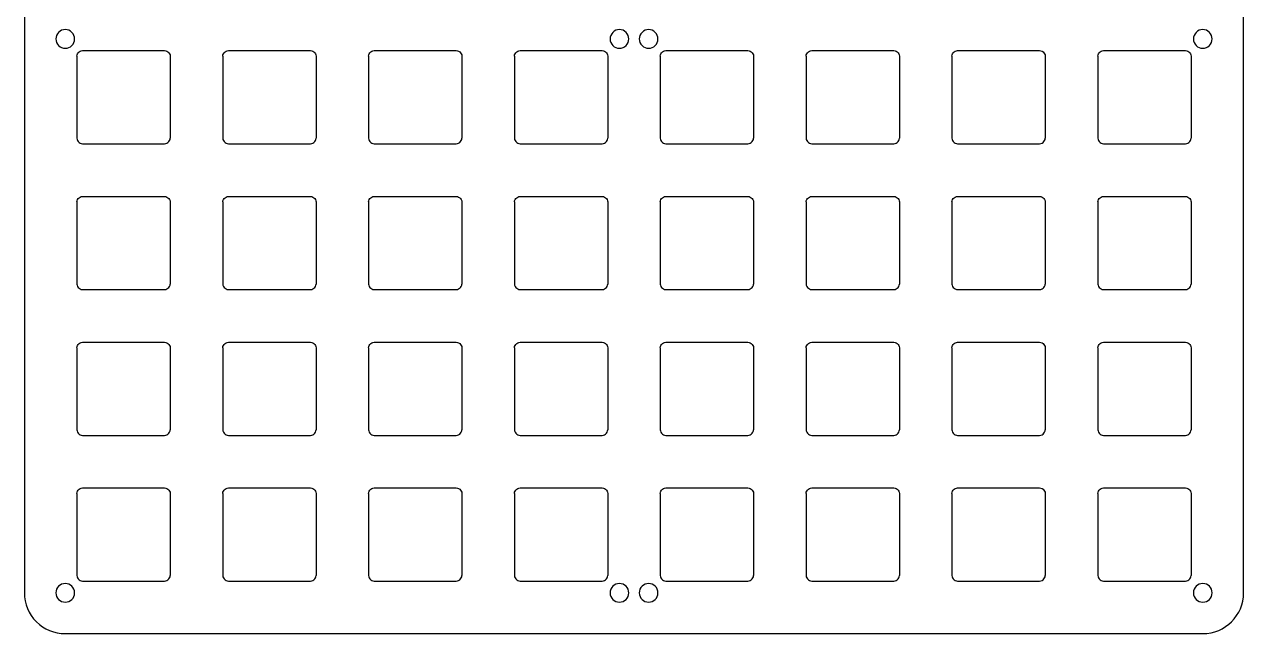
# Model space of a CAD drawing. Header units: millimetres. Extents: x 45 to 255, y 44 to 256.
# Drawn here: x 45.5 to 254.5, y 44 to 148.5 of the extents above; entities that cross this region are included whole.
import ezdxf

# ---------------------------------------------------------------- set-up
doc = ezdxf.new("R2010")
doc.units = ezdxf.units.MM
doc.layers.add('Layer_1', color=7, linetype='CONTINUOUS')

msp = doc.modelspace()

# ---------------------------------------------------------------- linework, layer by layer
at = {"layer": 'Layer_1', "color": 1}
for points in [[(45.499874, 246.000034), (45.499874, 51.00005)], [(254.50004, 51.00005), (254.50004, 246.000034)], [(54.503537, 143.0375), (54.544057, 143.24443)], [(54.503537, 143.0375), (54.503537, 142.93297)], [(54.50354, 142.93297), (54.50354, 129.06627), (54.50354, 128.96174), (54.54406, 128.75481), (54.62512, 128.56068), (54.741395, 128.38679), (54.89071, 128.23748), (55.064597, 128.1212), (55.258728, 128.0401), (55.465654, 127.9996), (55.570187, 127.9996), (69.436882, 127.9996), (69.541415, 127.9996), (69.74834, 128.0401), (69.942472, 128.1212), (70.116359, 128.23748), (70.265674, 128.38679), (70.381949, 128.56068), (70.463009, 128.75481), (70.503529, 128.96174)], [(54.544059, 143.24443), (54.625119, 143.43856)], [(54.625114, 143.43856), (54.741389, 143.61245)], [(54.741389, 143.61245), (54.890704, 143.76176)], [(54.890704, 143.76176), (55.064591, 143.87804)], [(55.064591, 143.87799), (55.258723, 143.95909)], [(55.258723, 143.95908), (55.465648, 143.99958)], [(55.46565, 143.99958), (55.570184, 143.99958)], [(55.570186, 143.99958), (69.43688, 143.99958)], [(69.436882, 143.99958), (69.541416, 143.99958)], [(69.541418, 143.99958), (69.748343, 143.95908)], [(69.748343, 143.95909), (69.942475, 143.87799)], [(69.942475, 143.87804), (70.116362, 143.76176)], [(70.116362, 143.76176), (70.265677, 143.61245)], [(70.265677, 143.61245), (70.381952, 143.43856)], [(70.381947, 143.43856), (70.463007, 143.24443)], [(70.463009, 143.24443), (70.503529, 143.0375)], [(70.503529, 143.0375), (70.503529, 142.93297)], [(70.503529, 142.93297), (70.503529, 129.06627)], [(79.503337, 143.0375), (79.543857, 143.24443)], [(79.503337, 143.0375), (79.503337, 142.93297)], [(79.50334, 142.93297), (79.50334, 129.06627), (79.50334, 128.96174), (79.54386, 128.75481), (79.62492, 128.56068), (79.741195, 128.38679), (79.89051, 128.23748), (80.064397, 128.1212), (80.258528, 128.0401), (80.465454, 127.9996), (80.569987, 127.9996), (94.436682, 127.9996), (94.541215, 127.9996), (94.74814, 128.0401), (94.942272, 128.1212), (95.116159, 128.23748), (95.265474, 128.38679), (95.381749, 128.56068), (95.462809, 128.75481), (95.503329, 128.96174)], [(79.543859, 143.24443), (79.624919, 143.43856)], [(79.624914, 143.43856), (79.741189, 143.61245)], [(79.741189, 143.61245), (79.890504, 143.76176)], [(79.890504, 143.76176), (80.064391, 143.87804)], [(80.064391, 143.87799), (80.258523, 143.95909)], [(80.258523, 143.95908), (80.465448, 143.99958)], [(80.46545, 143.99958), (80.569984, 143.99958)], [(80.569986, 143.99958), (94.43668, 143.99958)], [(94.436682, 143.99958), (94.541216, 143.99958)], [(94.541218, 143.99958), (94.748143, 143.95908)], [(94.748143, 143.95909), (94.942275, 143.87799)], [(94.942275, 143.87804), (95.116162, 143.76176)], [(95.116162, 143.76176), (95.265477, 143.61245)], [(95.265477, 143.61245), (95.381752, 143.43856)], [(95.381747, 143.43856), (95.462807, 143.24443)], [(95.462809, 143.24443), (95.503329, 143.0375)], [(95.503329, 143.0375), (95.503329, 142.93297)], [(95.503329, 142.93297), (95.503329, 129.06627)], [(104.503337, 143.0375), (104.543857, 143.24443)], [(104.503337, 143.0375), (104.503337, 142.93297)], [(104.50334, 142.93297), (104.50334, 129.06627), (104.50334, 128.96174), (104.54386, 128.75481), (104.62492, 128.56068), (104.741195, 128.38679), (104.89051, 128.23748), (105.064397, 128.1212), (105.258528, 128.0401), (105.465454, 127.9996), (105.569987, 127.9996), (119.436682, 127.9996), (119.541215, 127.9996), (119.74814, 128.0401), (119.942272, 128.1212), (120.116159, 128.23748), (120.265474, 128.38679), (120.381749, 128.56068), (120.462809, 128.75481), (120.503329, 128.96174)], [(104.543859, 143.24443), (104.624919, 143.43856)], [(104.624914, 143.43856), (104.741189, 143.61245)], [(104.741189, 143.61245), (104.890504, 143.76176)], [(104.890504, 143.76176), (105.064391, 143.87804)], [(105.064391, 143.87799), (105.258523, 143.95909)], [(105.258523, 143.95908), (105.465448, 143.99958)], [(105.46545, 143.99958), (105.569984, 143.99958)], [(105.569986, 143.99958), (119.43668, 143.99958)], [(119.436682, 143.99958), (119.541216, 143.99958)], [(119.541218, 143.99958), (119.748143, 143.95908)], [(119.748143, 143.95909), (119.942275, 143.87799)], [(119.942275, 143.87804), (120.116162, 143.76176)], [(120.116162, 143.76176), (120.265477, 143.61245)], [(120.265477, 143.61245), (120.381752, 143.43856)], [(120.381747, 143.43856), (120.462807, 143.24443)], [(120.462809, 143.24443), (120.503329, 143.0375)], [(120.503329, 143.0375), (120.503329, 142.93297)], [(120.503329, 142.93297), (120.503329, 129.06627)], [(129.503237, 143.0375), (129.543757, 143.24443)], [(129.503237, 143.0375), (129.503237, 142.93297)], [(129.50324, 142.93297), (129.50324, 129.06627), (129.50324, 128.96174), (129.54376, 128.75481), (129.62482, 128.56068), (129.741095, 128.38679), (129.89041, 128.23748), (130.064297, 128.1212), (130.258428, 128.0401), (130.465354, 127.9996), (130.569887, 127.9996), (144.436582, 127.9996), (144.541115, 127.9996), (144.74804, 128.0401), (144.942172, 128.1212), (145.116059, 128.23748), (145.265374, 128.38679), (145.381649, 128.56068), (145.462709, 128.75481), (145.503229, 128.96174)], [(129.543759, 143.24443), (129.624819, 143.43856)], [(129.624814, 143.43856), (129.741089, 143.61245)], [(129.741089, 143.61245), (129.890404, 143.76176)], [(129.890404, 143.76176), (130.064291, 143.87804)], [(130.064291, 143.87799), (130.258423, 143.95909)], [(130.258423, 143.95908), (130.465348, 143.99958)], [(130.46535, 143.99958), (130.569884, 143.99958)], [(130.569886, 143.99958), (144.43658, 143.99958)], [(144.436582, 143.99958), (144.541116, 143.99958)], [(144.541118, 143.99958), (144.748043, 143.95908)], [(144.748043, 143.95909), (144.942175, 143.87799)], [(144.942175, 143.87804), (145.116062, 143.76176)], [(145.116062, 143.76176), (145.265377, 143.61245)], [(145.265377, 143.61245), (145.381652, 143.43856)], [(145.381647, 143.43856), (145.462707, 143.24443)], [(145.462709, 143.24443), (145.503229, 143.0375)], [(145.503229, 143.0375), (145.503229, 142.93297)], [(145.503229, 142.93297), (145.503229, 129.06627)], [(154.500137, 143.0375), (154.540657, 143.24443)], [(154.500137, 143.0375), (154.500137, 142.93297)], [(154.50014, 142.93297), (154.50014, 129.06627), (154.50014, 128.96174), (154.54066, 128.75481), (154.62172, 128.56068), (154.737995, 128.38679), (154.88731, 128.23748), (155.061197, 128.1212), (155.255328, 128.0401), (155.462254, 127.9996), (155.566787, 127.9996), (169.433482, 127.9996), (169.538015, 127.9996), (169.74494, 128.0401), (169.939072, 128.1212), (170.112959, 128.23748), (170.262274, 128.38679), (170.378549, 128.56068), (170.459609, 128.75481), (170.500129, 128.96174)], [(154.540659, 143.24443), (154.621719, 143.43856)], [(154.621714, 143.43856), (154.737989, 143.61245)], [(154.737989, 143.61245), (154.887304, 143.76176)], [(154.887304, 143.76176), (155.061191, 143.87804)], [(155.061191, 143.87799), (155.255323, 143.95909)], [(155.255323, 143.95908), (155.462248, 143.99958)], [(155.46225, 143.99958), (155.566784, 143.99958)], [(155.566786, 143.99958), (169.43348, 143.99958)], [(169.433482, 143.99958), (169.538016, 143.99958)], [(169.538018, 143.99958), (169.744943, 143.95908)], [(169.744943, 143.95909), (169.939075, 143.87799)], [(169.939075, 143.87804), (170.112962, 143.76176)], [(170.112962, 143.76176), (170.262277, 143.61245)], [(170.262277, 143.61245), (170.378552, 143.43856)], [(170.378547, 143.43856), (170.459607, 143.24443)], [(170.459609, 143.24443), (170.500129, 143.0375)], [(170.500129, 143.0375), (170.500129, 142.93297)], [(170.500129, 142.93297), (170.500129, 129.06627)], [(179.500537, 143.0375), (179.541057, 143.24443)], [(179.500537, 143.0375), (179.500537, 142.93297)], [(179.50054, 142.93297), (179.50054, 129.06627), (179.50054, 128.96174), (179.54106, 128.75481), (179.62212, 128.56068), (179.738395, 128.38679), (179.88771, 128.23748), (180.061597, 128.1212), (180.255728, 128.0401), (180.462654, 127.9996), (180.567187, 127.9996), (194.433882, 127.9996), (194.538415, 127.9996), (194.74534, 128.0401), (194.939472, 128.1212), (195.113359, 128.23748), (195.262674, 128.38679), (195.378949, 128.56068), (195.460009, 128.75481), (195.500529, 128.96174)], [(179.541059, 143.24443), (179.622119, 143.43856)], [(179.622114, 143.43856), (179.738389, 143.61245)], [(179.738389, 143.61245), (179.887704, 143.76176)], [(179.887704, 143.76176), (180.061591, 143.87804)], [(180.061591, 143.87799), (180.255723, 143.95909)], [(180.255723, 143.95908), (180.462648, 143.99958)], [(180.46265, 143.99958), (180.567184, 143.99958)], [(180.567186, 143.99958), (194.43388, 143.99958)], [(194.433882, 143.99958), (194.538416, 143.99958)], [(194.538418, 143.99958), (194.745343, 143.95908)], [(194.745343, 143.95909), (194.939475, 143.87799)], [(194.939475, 143.87804), (195.113362, 143.76176)], [(195.113362, 143.76176), (195.262677, 143.61245)], [(195.262677, 143.61245), (195.378952, 143.43856)], [(195.378947, 143.43856), (195.460007, 143.24443)], [(195.460009, 143.24443), (195.500529, 143.0375)], [(195.500529, 143.0375), (195.500529, 142.93297)], [(195.500529, 142.93297), (195.500529, 129.06627)], [(204.500537, 143.0375), (204.541057, 143.24443)], [(204.500537, 143.0375), (204.500537, 142.93297)], [(204.50054, 142.93297), (204.50054, 129.06627), (204.50054, 128.96174), (204.54106, 128.75481), (204.62212, 128.56068), (204.738395, 128.38679), (204.88771, 128.23748), (205.061597, 128.1212), (205.255728, 128.0401), (205.462654, 127.9996), (205.567187, 127.9996), (219.433882, 127.9996), (219.538415, 127.9996), (219.74534, 128.0401), (219.939472, 128.1212), (220.113359, 128.23748), (220.262674, 128.38679), (220.378949, 128.56068), (220.460009, 128.75481), (220.500529, 128.96174)], [(204.541059, 143.24443), (204.622119, 143.43856)], [(204.622114, 143.43856), (204.738389, 143.61245)], [(204.738389, 143.61245), (204.887704, 143.76176)], [(204.887704, 143.76176), (205.061591, 143.87804)], [(205.061591, 143.87799), (205.255723, 143.95909)], [(205.255723, 143.95908), (205.462648, 143.99958)], [(205.46265, 143.99958), (205.567184, 143.99958)], [(205.567186, 143.99958), (219.43388, 143.99958)], [(219.433882, 143.99958), (219.538416, 143.99958)], [(219.538418, 143.99958), (219.745343, 143.95908)], [(219.745343, 143.95909), (219.939475, 143.87799)], [(219.939475, 143.87804), (220.113362, 143.76176)], [(220.113362, 143.76176), (220.262677, 143.61245)], [(220.262677, 143.61245), (220.378952, 143.43856)], [(220.378947, 143.43856), (220.460007, 143.24443)], [(220.460009, 143.24443), (220.500529, 143.0375)], [(220.500529, 143.0375), (220.500529, 142.93297)], [(220.500529, 142.93297), (220.500529, 129.06627)], [(229.500537, 143.0375), (229.541057, 143.24443)], [(229.500537, 143.0375), (229.500537, 142.93297)], [(229.50054, 142.93297), (229.50054, 129.06627), (229.50054, 128.96174), (229.54106, 128.75481), (229.62212, 128.56068), (229.738395, 128.38679), (229.88771, 128.23748), (230.061597, 128.1212), (230.255728, 128.0401), (230.462654, 127.9996), (230.567187, 127.9996), (244.433882, 127.9996), (244.538415, 127.9996), (244.74534, 128.0401), (244.939472, 128.1212), (245.113359, 128.23748), (245.262674, 128.38679), (245.378949, 128.56068), (245.460009, 128.75481), (245.500529, 128.96174)], [(229.541059, 143.24443), (229.622119, 143.43856)], [(229.622114, 143.43856), (229.738389, 143.61245)], [(229.738389, 143.61245), (229.887704, 143.76176)], [(229.887704, 143.76176), (230.061591, 143.87804)], [(230.061591, 143.87799), (230.255723, 143.95909)], [(230.255723, 143.95908), (230.462648, 143.99958)], [(230.46265, 143.99958), (230.567184, 143.99958)], [(230.567186, 143.99958), (244.43388, 143.99958)], [(244.433882, 143.99958), (244.538416, 143.99958)], [(244.538418, 143.99958), (244.745343, 143.95908)], [(244.745343, 143.95909), (244.939475, 143.87799)], [(244.939475, 143.87804), (245.113362, 143.76176)], [(245.113362, 143.76176), (245.262677, 143.61245)], [(245.262677, 143.61245), (245.378952, 143.43856)], [(245.378947, 143.43856), (245.460007, 143.24443)], [(245.460009, 143.24443), (245.500529, 143.0375)], [(245.500529, 143.0375), (245.500529, 142.93297)], [(245.500529, 142.93297), (245.500529, 129.06627)], [(70.503529, 129.06627), (70.503529, 128.96174)], [(95.503329, 129.06627), (95.503329, 128.96174)], [(120.503329, 129.06627), (120.503329, 128.96174)], [(145.503229, 129.06627), (145.503229, 128.96174)], [(170.500129, 129.06627), (170.500129, 128.96174)], [(195.500529, 129.06627), (195.500529, 128.96174)], [(220.500529, 129.06627), (220.500529, 128.96174)], [(245.500529, 129.06627), (245.500529, 128.96174)], [(54.503537, 118.03754), (54.544057, 118.24447)], [(54.503537, 118.03754), (54.503537, 117.93301)], [(54.50354, 117.93301), (54.50354, 104.06631), (54.50354, 103.96178), (54.54406, 103.75485), (54.62512, 103.56072), (54.741395, 103.38683), (54.89071, 103.23752), (55.064597, 103.12124), (55.258728, 103.04014), (55.465654, 102.99964), (55.570187, 102.99964), (69.436882, 102.99964), (69.541415, 102.99964), (69.74834, 103.04014), (69.942472, 103.12124), (70.116359, 103.23752), (70.265674, 103.38683), (70.381949, 103.56072), (70.463009, 103.75485), (70.503529, 103.96178)], [(54.544059, 118.24447), (54.625119, 118.4386)], [(54.625114, 118.4386), (54.741389, 118.61249)], [(54.741389, 118.61249), (54.890704, 118.7618)], [(54.890704, 118.7618), (55.064591, 118.87808)], [(55.064591, 118.87803), (55.258723, 118.95913)], [(55.258723, 118.95912), (55.465648, 118.99962)], [(55.46565, 118.99962), (55.570184, 118.99962)], [(55.570186, 118.99962), (69.43688, 118.99962)], [(69.436882, 118.99962), (69.541416, 118.99962)], [(69.541418, 118.99962), (69.748343, 118.95912)], [(69.748343, 118.95913), (69.942475, 118.87803)], [(69.942475, 118.87808), (70.116362, 118.7618)], [(70.116362, 118.7618), (70.265677, 118.61249)], [(70.265677, 118.61249), (70.381952, 118.4386)], [(70.381947, 118.4386), (70.463007, 118.24447)], [(70.463009, 118.24447), (70.503529, 118.03754)], [(70.503529, 118.03754), (70.503529, 117.93301)], [(70.503529, 117.93301), (70.503529, 104.06631)], [(79.503337, 118.03754), (79.543857, 118.24447)], [(79.503337, 118.03754), (79.503337, 117.93301)], [(79.50334, 117.93301), (79.50334, 104.06631), (79.50334, 103.96178), (79.54386, 103.75485), (79.62492, 103.56072), (79.741195, 103.38683), (79.89051, 103.23752), (80.064397, 103.12124), (80.258528, 103.04014), (80.465454, 102.99964), (80.569987, 102.99964), (94.436682, 102.99964), (94.541215, 102.99964), (94.74814, 103.04014), (94.942272, 103.12124), (95.116159, 103.23752), (95.265474, 103.38683), (95.381749, 103.56072), (95.462809, 103.75485), (95.503329, 103.96178)], [(79.543859, 118.24447), (79.624919, 118.4386)], [(79.624914, 118.4386), (79.741189, 118.61249)], [(79.741189, 118.61249), (79.890504, 118.7618)], [(79.890504, 118.7618), (80.064391, 118.87808)], [(80.064391, 118.87803), (80.258523, 118.95913)], [(80.258523, 118.95912), (80.465448, 118.99962)], [(80.46545, 118.99962), (80.569984, 118.99962)], [(80.569986, 118.99962), (94.43668, 118.99962)], [(94.436682, 118.99962), (94.541216, 118.99962)], [(94.541218, 118.99962), (94.748143, 118.95912)], [(94.748143, 118.95913), (94.942275, 118.87803)], [(94.942275, 118.87808), (95.116162, 118.7618)], [(95.116162, 118.7618), (95.265477, 118.61249)], [(95.265477, 118.61249), (95.381752, 118.4386)], [(95.381747, 118.4386), (95.462807, 118.24447)], [(95.462809, 118.24447), (95.503329, 118.03754)], [(95.503329, 118.03754), (95.503329, 117.93301)], [(95.503329, 117.93301), (95.503329, 104.06631)], [(104.503337, 118.03754), (104.543857, 118.24447)], [(104.503337, 118.03754), (104.503337, 117.93301)], [(104.50334, 117.93301), (104.50334, 104.06631), (104.50334, 103.96178), (104.54386, 103.75485), (104.62492, 103.56072), (104.741195, 103.38683), (104.89051, 103.23752), (105.064397, 103.12124), (105.258528, 103.04014), (105.465454, 102.99964), (105.569987, 102.99964), (119.436682, 102.99964), (119.541215, 102.99964), (119.74814, 103.04014), (119.942272, 103.12124), (120.116159, 103.23752), (120.265474, 103.38683), (120.381749, 103.56072), (120.462809, 103.75485), (120.503329, 103.96178)], [(104.543859, 118.24447), (104.624919, 118.4386)], [(104.624914, 118.4386), (104.741189, 118.61249)], [(104.741189, 118.61249), (104.890504, 118.7618)], [(104.890504, 118.7618), (105.064391, 118.87808)], [(105.064391, 118.87803), (105.258523, 118.95913)], [(105.258523, 118.95912), (105.465448, 118.99962)], [(105.46545, 118.99962), (105.569984, 118.99962)], [(105.569986, 118.99962), (119.43668, 118.99962)], [(119.436682, 118.99962), (119.541216, 118.99962)], [(119.541218, 118.99962), (119.748143, 118.95912)], [(119.748143, 118.95913), (119.942275, 118.87803)], [(119.942275, 118.87808), (120.116162, 118.7618)], [(120.116162, 118.7618), (120.265477, 118.61249)], [(120.265477, 118.61249), (120.381752, 118.4386)], [(120.381747, 118.4386), (120.462807, 118.24447)], [(120.462809, 118.24447), (120.503329, 118.03754)], [(120.503329, 118.03754), (120.503329, 117.93301)], [(120.503329, 117.93301), (120.503329, 104.06631)], [(129.503237, 118.03754), (129.543757, 118.24447)], [(129.503237, 118.03754), (129.503237, 117.93301)], [(129.50324, 117.93301), (129.50324, 104.06631), (129.50324, 103.96178), (129.54376, 103.75485), (129.62482, 103.56072), (129.741095, 103.38683), (129.89041, 103.23752), (130.064297, 103.12124), (130.258428, 103.04014), (130.465354, 102.99964), (130.569887, 102.99964), (144.436582, 102.99964), (144.541115, 102.99964), (144.74804, 103.04014), (144.942172, 103.12124), (145.116059, 103.23752), (145.265374, 103.38683), (145.381649, 103.56072), (145.462709, 103.75485), (145.503229, 103.96178)], [(129.543759, 118.24447), (129.624819, 118.4386)], [(129.624814, 118.4386), (129.741089, 118.61249)], [(129.741089, 118.61249), (129.890404, 118.7618)], [(129.890404, 118.7618), (130.064291, 118.87808)], [(130.064291, 118.87803), (130.258423, 118.95913)], [(130.258423, 118.95912), (130.465348, 118.99962)], [(130.46535, 118.99962), (130.569884, 118.99962)], [(130.569886, 118.99962), (144.43658, 118.99962)], [(144.436582, 118.99962), (144.541116, 118.99962)], [(144.541118, 118.99962), (144.748043, 118.95912)], [(144.748043, 118.95913), (144.942175, 118.87803)], [(144.942175, 118.87808), (145.116062, 118.7618)], [(145.116062, 118.7618), (145.265377, 118.61249)], [(145.265377, 118.61249), (145.381652, 118.4386)], [(145.381647, 118.4386), (145.462707, 118.24447)], [(145.462709, 118.24447), (145.503229, 118.03754)], [(145.503229, 118.03754), (145.503229, 117.93301)], [(145.503229, 117.93301), (145.503229, 104.06631)], [(154.500137, 118.03754), (154.540657, 118.24447)], [(154.500137, 118.03754), (154.500137, 117.93301)], [(154.50014, 117.93301), (154.50014, 104.06631), (154.50014, 103.96178), (154.54066, 103.75485), (154.62172, 103.56072), (154.737995, 103.38683), (154.88731, 103.23752), (155.061197, 103.12124), (155.255328, 103.04014), (155.462254, 102.99964), (155.566787, 102.99964), (169.433482, 102.99964), (169.538015, 102.99964), (169.74494, 103.04014), (169.939072, 103.12124), (170.112959, 103.23752), (170.262274, 103.38683), (170.378549, 103.56072), (170.459609, 103.75485), (170.500129, 103.96178)], [(154.540659, 118.24447), (154.621719, 118.4386)], [(154.621714, 118.4386), (154.737989, 118.61249)], [(154.737989, 118.61249), (154.887304, 118.7618)], [(154.887304, 118.7618), (155.061191, 118.87808)], [(155.061191, 118.87803), (155.255323, 118.95913)], [(155.255323, 118.95912), (155.462248, 118.99962)], [(155.46225, 118.99962), (155.566784, 118.99962)], [(155.566786, 118.99962), (169.43348, 118.99962)], [(169.433482, 118.99962), (169.538016, 118.99962)], [(169.538018, 118.99962), (169.744943, 118.95912)], [(169.744943, 118.95913), (169.939075, 118.87803)], [(169.939075, 118.87808), (170.112962, 118.7618)], [(170.112962, 118.7618), (170.262277, 118.61249)], [(170.262277, 118.61249), (170.378552, 118.4386)], [(170.378547, 118.4386), (170.459607, 118.24447)], [(170.459609, 118.24447), (170.500129, 118.03754)], [(170.500129, 118.03754), (170.500129, 117.93301)], [(170.500129, 117.93301), (170.500129, 104.06631)], [(179.500537, 118.03754), (179.541057, 118.24447)], [(179.500537, 118.03754), (179.500537, 117.93301)], [(179.50054, 117.93301), (179.50054, 104.06631), (179.50054, 103.96178), (179.54106, 103.75485), (179.62212, 103.56072), (179.738395, 103.38683), (179.88771, 103.23752), (180.061597, 103.12124), (180.255728, 103.04014), (180.462654, 102.99964), (180.567187, 102.99964), (194.433882, 102.99964), (194.538415, 102.99964), (194.74534, 103.04014), (194.939472, 103.12124), (195.113359, 103.23752), (195.262674, 103.38683), (195.378949, 103.56072), (195.460009, 103.75485), (195.500529, 103.96178)], [(179.541059, 118.24447), (179.622119, 118.4386)], [(179.622114, 118.4386), (179.738389, 118.61249)], [(179.738389, 118.61249), (179.887704, 118.7618)], [(179.887704, 118.7618), (180.061591, 118.87808)], [(180.061591, 118.87803), (180.255723, 118.95913)], [(180.255723, 118.95912), (180.462648, 118.99962)], [(180.46265, 118.99962), (180.567184, 118.99962)], [(180.567186, 118.99962), (194.43388, 118.99962)], [(194.433882, 118.99962), (194.538416, 118.99962)], [(194.538418, 118.99962), (194.745343, 118.95912)], [(194.745343, 118.95913), (194.939475, 118.87803)], [(194.939475, 118.87808), (195.113362, 118.7618)], [(195.113362, 118.7618), (195.262677, 118.61249)], [(195.262677, 118.61249), (195.378952, 118.4386)], [(195.378947, 118.4386), (195.460007, 118.24447)], [(195.460009, 118.24447), (195.500529, 118.03754)], [(195.500529, 118.03754), (195.500529, 117.93301)], [(195.500529, 117.93301), (195.500529, 104.06631)], [(204.500537, 118.03754), (204.541057, 118.24447)], [(204.500537, 118.03754), (204.500537, 117.93301)], [(204.50054, 117.93301), (204.50054, 104.06631), (204.50054, 103.96178), (204.54106, 103.75485), (204.62212, 103.56072), (204.738395, 103.38683), (204.88771, 103.23752), (205.061597, 103.12124), (205.255728, 103.04014), (205.462654, 102.99964), (205.567187, 102.99964), (219.433882, 102.99964), (219.538415, 102.99964), (219.74534, 103.04014), (219.939472, 103.12124), (220.113359, 103.23752), (220.262674, 103.38683), (220.378949, 103.56072), (220.460009, 103.75485), (220.500529, 103.96178)], [(204.541059, 118.24447), (204.622119, 118.4386)], [(204.622114, 118.4386), (204.738389, 118.61249)], [(204.738389, 118.61249), (204.887704, 118.7618)], [(204.887704, 118.7618), (205.061591, 118.87808)], [(205.061591, 118.87803), (205.255723, 118.95913)], [(205.255723, 118.95912), (205.462648, 118.99962)], [(205.46265, 118.99962), (205.567184, 118.99962)], [(205.567186, 118.99962), (219.43388, 118.99962)], [(219.433882, 118.99962), (219.538416, 118.99962)], [(219.538418, 118.99962), (219.745343, 118.95912)], [(219.745343, 118.95913), (219.939475, 118.87803)], [(219.939475, 118.87808), (220.113362, 118.7618)], [(220.113362, 118.7618), (220.262677, 118.61249)], [(220.262677, 118.61249), (220.378952, 118.4386)], [(220.378947, 118.4386), (220.460007, 118.24447)], [(220.460009, 118.24447), (220.500529, 118.03754)], [(220.500529, 118.03754), (220.500529, 117.93301)], [(220.500529, 117.93301), (220.500529, 104.06631)], [(229.500537, 118.03754), (229.541057, 118.24447)], [(229.500537, 118.03754), (229.500537, 117.93301)], [(229.50054, 117.93301), (229.50054, 104.06631), (229.50054, 103.96178), (229.54106, 103.75485), (229.62212, 103.56072), (229.738395, 103.38683), (229.88771, 103.23752), (230.061597, 103.12124), (230.255728, 103.04014), (230.462654, 102.99964), (230.567187, 102.99964), (244.433882, 102.99964), (244.538415, 102.99964), (244.74534, 103.04014), (244.939472, 103.12124), (245.113359, 103.23752), (245.262674, 103.38683), (245.378949, 103.56072), (245.460009, 103.75485), (245.500529, 103.96178)], [(229.541059, 118.24447), (229.622119, 118.4386)], [(229.622114, 118.4386), (229.738389, 118.61249)], [(229.738389, 118.61249), (229.887704, 118.7618)], [(229.887704, 118.7618), (230.061591, 118.87808)], [(230.061591, 118.87803), (230.255723, 118.95913)], [(230.255723, 118.95912), (230.462648, 118.99962)], [(230.46265, 118.99962), (230.567184, 118.99962)], [(230.567186, 118.99962), (244.43388, 118.99962)], [(244.433882, 118.99962), (244.538416, 118.99962)], [(244.538418, 118.99962), (244.745343, 118.95912)], [(244.745343, 118.95913), (244.939475, 118.87803)], [(244.939475, 118.87808), (245.113362, 118.7618)], [(245.113362, 118.7618), (245.262677, 118.61249)], [(245.262677, 118.61249), (245.378952, 118.4386)], [(245.378947, 118.4386), (245.460007, 118.24447)], [(245.460009, 118.24447), (245.500529, 118.03754)], [(245.500529, 118.03754), (245.500529, 117.93301)], [(245.500529, 117.93301), (245.500529, 104.06631)], [(70.503529, 104.06631), (70.503529, 103.96178)], [(95.503329, 104.06631), (95.503329, 103.96178)], [(120.503329, 104.06631), (120.503329, 103.96178)], [(145.503229, 104.06631), (145.503229, 103.96178)], [(170.500129, 104.06631), (170.500129, 103.96178)], [(195.500529, 104.06631), (195.500529, 103.96178)], [(220.500529, 104.06631), (220.500529, 103.96178)], [(245.500529, 104.06631), (245.500529, 103.96178)], [(54.503537, 93.03754), (54.544057, 93.24447)], [(54.503537, 93.03754), (54.503537, 92.93301)], [(54.50354, 92.93301), (54.50354, 79.06631), (54.50354, 78.96178), (54.54406, 78.75485), (54.62512, 78.56072), (54.741395, 78.38683), (54.89071, 78.23752), (55.064597, 78.12124), (55.258728, 78.04014), (55.465654, 77.99964), (55.570187, 77.99964), (69.436882, 77.99964), (69.541415, 77.99964), (69.74834, 78.04014), (69.942472, 78.12124), (70.116359, 78.23752), (70.265674, 78.38683), (70.381949, 78.56072), (70.463009, 78.75485), (70.503529, 78.96178)], [(54.544059, 93.24447), (54.625119, 93.4386)], [(54.625114, 93.4386), (54.741389, 93.61249)], [(54.741389, 93.61249), (54.890704, 93.7618)], [(54.890704, 93.7618), (55.064591, 93.87808)], [(55.064591, 93.87803), (55.258723, 93.95913)], [(55.258723, 93.95912), (55.465648, 93.99962)], [(55.46565, 93.99962), (55.570184, 93.99962)], [(55.570186, 93.99962), (69.43688, 93.99962)], [(69.436882, 93.99962), (69.541416, 93.99962)], [(69.541418, 93.99962), (69.748343, 93.95912)], [(69.748343, 93.95913), (69.942475, 93.87803)], [(69.942475, 93.87808), (70.116362, 93.7618)], [(70.116362, 93.7618), (70.265677, 93.61249)], [(70.265677, 93.61249), (70.381952, 93.4386)], [(70.381947, 93.4386), (70.463007, 93.24447)], [(70.463009, 93.24447), (70.503529, 93.03754)], [(70.503529, 93.03754), (70.503529, 92.93301)], [(70.503529, 92.93301), (70.503529, 79.06631)], [(79.503337, 93.03754), (79.543857, 93.24447)], [(79.503337, 93.03754), (79.503337, 92.93301)], [(79.50334, 92.93301), (79.50334, 79.06631), (79.50334, 78.96178), (79.54386, 78.75485), (79.62492, 78.56072), (79.741195, 78.38683), (79.89051, 78.23752), (80.064397, 78.12124), (80.258528, 78.04014), (80.465454, 77.99964), (80.569987, 77.99964), (94.436682, 77.99964), (94.541215, 77.99964), (94.74814, 78.04014), (94.942272, 78.12124), (95.116159, 78.23752), (95.265474, 78.38683), (95.381749, 78.56072), (95.462809, 78.75485), (95.503329, 78.96178)], [(79.543859, 93.24447), (79.624919, 93.4386)], [(79.624914, 93.4386), (79.741189, 93.61249)], [(79.741189, 93.61249), (79.890504, 93.7618)], [(79.890504, 93.7618), (80.064391, 93.87808)], [(80.064391, 93.87803), (80.258523, 93.95913)], [(80.258523, 93.95912), (80.465448, 93.99962)], [(80.46545, 93.99962), (80.569984, 93.99962)], [(80.569986, 93.99962), (94.43668, 93.99962)], [(94.436682, 93.99962), (94.541216, 93.99962)], [(94.541218, 93.99962), (94.748143, 93.95912)], [(94.748143, 93.95913), (94.942275, 93.87803)], [(94.942275, 93.87808), (95.116162, 93.7618)], [(95.116162, 93.7618), (95.265477, 93.61249)], [(95.265477, 93.61249), (95.381752, 93.4386)], [(95.381747, 93.4386), (95.462807, 93.24447)], [(95.462809, 93.24447), (95.503329, 93.03754)], [(95.503329, 93.03754), (95.503329, 92.93301)], [(95.503329, 92.93301), (95.503329, 79.06631)], [(104.503337, 93.03754), (104.543857, 93.24447)], [(104.503337, 93.03754), (104.503337, 92.93301)], [(104.50334, 92.93301), (104.50334, 79.06631), (104.50334, 78.96178), (104.54386, 78.75485), (104.62492, 78.56072), (104.741195, 78.38683), (104.89051, 78.23752), (105.064397, 78.12124), (105.258528, 78.04014), (105.465454, 77.99964), (105.569987, 77.99964), (119.436682, 77.99964), (119.541215, 77.99964), (119.74814, 78.04014), (119.942272, 78.12124), (120.116159, 78.23752), (120.265474, 78.38683), (120.381749, 78.56072), (120.462809, 78.75485), (120.503329, 78.96178)], [(104.543859, 93.24447), (104.624919, 93.4386)], [(104.624914, 93.4386), (104.741189, 93.61249)], [(104.741189, 93.61249), (104.890504, 93.7618)], [(104.890504, 93.7618), (105.064391, 93.87808)], [(105.064391, 93.87803), (105.258523, 93.95913)], [(105.258523, 93.95912), (105.465448, 93.99962)], [(105.46545, 93.99962), (105.569984, 93.99962)], [(105.569986, 93.99962), (119.43668, 93.99962)], [(119.436682, 93.99962), (119.541216, 93.99962)], [(119.541218, 93.99962), (119.748143, 93.95912)], [(119.748143, 93.95913), (119.942275, 93.87803)], [(119.942275, 93.87808), (120.116162, 93.7618)], [(120.116162, 93.7618), (120.265477, 93.61249)], [(120.265477, 93.61249), (120.381752, 93.4386)], [(120.381747, 93.4386), (120.462807, 93.24447)], [(120.462809, 93.24447), (120.503329, 93.03754)], [(120.503329, 93.03754), (120.503329, 92.93301)], [(120.503329, 92.93301), (120.503329, 79.06631)], [(129.503237, 93.03754), (129.543757, 93.24447)], [(129.503237, 93.03754), (129.503237, 92.93301)], [(129.50324, 92.93301), (129.50324, 79.06631), (129.50324, 78.96178), (129.54376, 78.75485), (129.62482, 78.56072), (129.741095, 78.38683), (129.89041, 78.23752), (130.064297, 78.12124), (130.258428, 78.04014), (130.465354, 77.99964), (130.569887, 77.99964), (144.436582, 77.99964), (144.541115, 77.99964), (144.74804, 78.04014), (144.942172, 78.12124), (145.116059, 78.23752), (145.265374, 78.38683), (145.381649, 78.56072), (145.462709, 78.75485), (145.503229, 78.96178)], [(129.543759, 93.24447), (129.624819, 93.4386)], [(129.624814, 93.4386), (129.741089, 93.61249)], [(129.741089, 93.61249), (129.890404, 93.7618)], [(129.890404, 93.7618), (130.064291, 93.87808)], [(130.064291, 93.87803), (130.258423, 93.95913)], [(130.258423, 93.95912), (130.465348, 93.99962)], [(130.46535, 93.99962), (130.569884, 93.99962)], [(130.569886, 93.99962), (144.43658, 93.99962)], [(144.436582, 93.99962), (144.541116, 93.99962)], [(144.541118, 93.99962), (144.748043, 93.95912)], [(144.748043, 93.95913), (144.942175, 93.87803)], [(144.942175, 93.87808), (145.116062, 93.7618)], [(145.116062, 93.7618), (145.265377, 93.61249)], [(145.265377, 93.61249), (145.381652, 93.4386)], [(145.381647, 93.4386), (145.462707, 93.24447)], [(145.462709, 93.24447), (145.503229, 93.03754)], [(145.503229, 93.03754), (145.503229, 92.93301)], [(145.503229, 92.93301), (145.503229, 79.06631)], [(154.500137, 93.03754), (154.540657, 93.24447)], [(154.500137, 93.03754), (154.500137, 92.93301)], [(154.50014, 92.93301), (154.50014, 79.06631), (154.50014, 78.96178), (154.54066, 78.75485), (154.62172, 78.56072), (154.737995, 78.38683), (154.88731, 78.23752), (155.061197, 78.12124), (155.255328, 78.04014), (155.462254, 77.99964), (155.566787, 77.99964), (169.433482, 77.99964), (169.538015, 77.99964), (169.74494, 78.04014), (169.939072, 78.12124), (170.112959, 78.23752), (170.262274, 78.38683), (170.378549, 78.56072), (170.459609, 78.75485), (170.500129, 78.96178)], [(154.540659, 93.24447), (154.621719, 93.4386)], [(154.621714, 93.4386), (154.737989, 93.61249)], [(154.737989, 93.61249), (154.887304, 93.7618)], [(154.887304, 93.7618), (155.061191, 93.87808)], [(155.061191, 93.87803), (155.255323, 93.95913)], [(155.255323, 93.95912), (155.462248, 93.99962)], [(155.46225, 93.99962), (155.566784, 93.99962)], [(155.566786, 93.99962), (169.43348, 93.99962)], [(169.433482, 93.99962), (169.538016, 93.99962)], [(169.538018, 93.99962), (169.744943, 93.95912)], [(169.744943, 93.95913), (169.939075, 93.87803)], [(169.939075, 93.87808), (170.112962, 93.7618)], [(170.112962, 93.7618), (170.262277, 93.61249)], [(170.262277, 93.61249), (170.378552, 93.4386)], [(170.378547, 93.4386), (170.459607, 93.24447)], [(170.459609, 93.24447), (170.500129, 93.03754)], [(170.500129, 93.03754), (170.500129, 92.93301)], [(170.500129, 92.93301), (170.500129, 79.06631)], [(179.500537, 93.03754), (179.541057, 93.24447)], [(179.500537, 93.03754), (179.500537, 92.93301)], [(179.50054, 92.93301), (179.50054, 79.06631), (179.50054, 78.96178), (179.54106, 78.75485), (179.62212, 78.56072), (179.738395, 78.38683), (179.88771, 78.23752), (180.061597, 78.12124), (180.255728, 78.04014), (180.462654, 77.99964), (180.567187, 77.99964), (194.433882, 77.99964), (194.538415, 77.99964), (194.74534, 78.04014), (194.939472, 78.12124), (195.113359, 78.23752), (195.262674, 78.38683), (195.378949, 78.56072), (195.460009, 78.75485), (195.500529, 78.96178)], [(179.541059, 93.24447), (179.622119, 93.4386)], [(179.622114, 93.4386), (179.738389, 93.61249)], [(179.738389, 93.61249), (179.887704, 93.7618)], [(179.887704, 93.7618), (180.061591, 93.87808)], [(180.061591, 93.87803), (180.255723, 93.95913)], [(180.255723, 93.95912), (180.462648, 93.99962)], [(180.46265, 93.99962), (180.567184, 93.99962)], [(180.567186, 93.99962), (194.43388, 93.99962)], [(194.433882, 93.99962), (194.538416, 93.99962)], [(194.538418, 93.99962), (194.745343, 93.95912)], [(194.745343, 93.95913), (194.939475, 93.87803)], [(194.939475, 93.87808), (195.113362, 93.7618)], [(195.113362, 93.7618), (195.262677, 93.61249)], [(195.262677, 93.61249), (195.378952, 93.4386)], [(195.378947, 93.4386), (195.460007, 93.24447)], [(195.460009, 93.24447), (195.500529, 93.03754)], [(195.500529, 93.03754), (195.500529, 92.93301)], [(195.500529, 92.93301), (195.500529, 79.06631)], [(204.500537, 93.03754), (204.541057, 93.24447)], [(204.500537, 93.03754), (204.500537, 92.93301)], [(204.50054, 92.93301), (204.50054, 79.06631), (204.50054, 78.96178), (204.54106, 78.75485), (204.62212, 78.56072), (204.738395, 78.38683), (204.88771, 78.23752), (205.061597, 78.12124), (205.255728, 78.04014), (205.462654, 77.99964), (205.567187, 77.99964), (219.433882, 77.99964), (219.538415, 77.99964), (219.74534, 78.04014), (219.939472, 78.12124), (220.113359, 78.23752), (220.262674, 78.38683), (220.378949, 78.56072), (220.460009, 78.75485), (220.500529, 78.96178)], [(204.541059, 93.24447), (204.622119, 93.4386)], [(204.622114, 93.4386), (204.738389, 93.61249)], [(204.738389, 93.61249), (204.887704, 93.7618)], [(204.887704, 93.7618), (205.061591, 93.87808)], [(205.061591, 93.87803), (205.255723, 93.95913)], [(205.255723, 93.95912), (205.462648, 93.99962)], [(205.46265, 93.99962), (205.567184, 93.99962)], [(205.567186, 93.99962), (219.43388, 93.99962)], [(219.433882, 93.99962), (219.538416, 93.99962)], [(219.538418, 93.99962), (219.745343, 93.95912)], [(219.745343, 93.95913), (219.939475, 93.87803)], [(219.939475, 93.87808), (220.113362, 93.7618)], [(220.113362, 93.7618), (220.262677, 93.61249)], [(220.262677, 93.61249), (220.378952, 93.4386)], [(220.378947, 93.4386), (220.460007, 93.24447)], [(220.460009, 93.24447), (220.500529, 93.03754)], [(220.500529, 93.03754), (220.500529, 92.93301)], [(220.500529, 92.93301), (220.500529, 79.06631)], [(229.500537, 93.03754), (229.541057, 93.24447)], [(229.500537, 93.03754), (229.500537, 92.93301)], [(229.50054, 92.93301), (229.50054, 79.06631), (229.50054, 78.96178), (229.54106, 78.75485), (229.62212, 78.56072), (229.738395, 78.38683), (229.88771, 78.23752), (230.061597, 78.12124), (230.255728, 78.04014), (230.462654, 77.99964), (230.567187, 77.99964), (244.433882, 77.99964), (244.538415, 77.99964), (244.74534, 78.04014), (244.939472, 78.12124), (245.113359, 78.23752), (245.262674, 78.38683), (245.378949, 78.56072), (245.460009, 78.75485), (245.500529, 78.96178)], [(229.541059, 93.24447), (229.622119, 93.4386)], [(229.622114, 93.4386), (229.738389, 93.61249)], [(229.738389, 93.61249), (229.887704, 93.7618)], [(229.887704, 93.7618), (230.061591, 93.87808)], [(230.061591, 93.87803), (230.255723, 93.95913)], [(230.255723, 93.95912), (230.462648, 93.99962)], [(230.46265, 93.99962), (230.567184, 93.99962)], [(230.567186, 93.99962), (244.43388, 93.99962)], [(244.433882, 93.99962), (244.538416, 93.99962)], [(244.538418, 93.99962), (244.745343, 93.95912)], [(244.745343, 93.95913), (244.939475, 93.87803)], [(244.939475, 93.87808), (245.113362, 93.7618)], [(245.113362, 93.7618), (245.262677, 93.61249)], [(245.262677, 93.61249), (245.378952, 93.4386)], [(245.378947, 93.4386), (245.460007, 93.24447)], [(245.460009, 93.24447), (245.500529, 93.03754)], [(245.500529, 93.03754), (245.500529, 92.93301)], [(245.500529, 92.93301), (245.500529, 79.06631)], [(70.503529, 79.06631), (70.503529, 78.96178)], [(95.503329, 79.06631), (95.503329, 78.96178)], [(120.503329, 79.06631), (120.503329, 78.96178)], [(145.503229, 79.06631), (145.503229, 78.96178)], [(170.500129, 79.06631), (170.500129, 78.96178)], [(195.500529, 79.06631), (195.500529, 78.96178)], [(220.500529, 79.06631), (220.500529, 78.96178)], [(245.500529, 79.06631), (245.500529, 78.96178)], [(55.258723, 68.95911), (55.465648, 68.99961)], [(55.46565, 68.99961), (55.570184, 68.99961)], [(55.570186, 68.99961), (69.43688, 68.99961)], [(69.436882, 68.99961), (69.541416, 68.99961)], [(69.541418, 68.99961), (69.748343, 68.95911)], [(80.258523, 68.95911), (80.465448, 68.99961)], [(80.46545, 68.99961), (80.569984, 68.99961)], [(80.569986, 68.99961), (94.43668, 68.99961)], [(94.436682, 68.99961), (94.541216, 68.99961)], [(94.541218, 68.99961), (94.748143, 68.95911)], [(105.258523, 68.95911), (105.465448, 68.99961)], [(105.46545, 68.99961), (105.569984, 68.99961)], [(105.569986, 68.99961), (119.43668, 68.99961)], [(119.436682, 68.99961), (119.541216, 68.99961)], [(119.541218, 68.99961), (119.748143, 68.95911)], [(130.258423, 68.95911), (130.465348, 68.99961)], [(130.46535, 68.99961), (130.569884, 68.99961)], [(130.569886, 68.99961), (144.43658, 68.99961)], [(144.436582, 68.99961), (144.541116, 68.99961)], [(144.541118, 68.99961), (144.748043, 68.95911)], [(155.255323, 68.95911), (155.462248, 68.99961)], [(155.46225, 68.99961), (155.566784, 68.99961)], [(155.566786, 68.99961), (169.43348, 68.99961)], [(169.433482, 68.99961), (169.538016, 68.99961)], [(169.538018, 68.99961), (169.744943, 68.95911)], [(180.255723, 68.95911), (180.462648, 68.99961)], [(180.46265, 68.99961), (180.567184, 68.99961)], [(180.567186, 68.99961), (194.43388, 68.99961)], [(194.433882, 68.99961), (194.538416, 68.99961)], [(194.538418, 68.99961), (194.745343, 68.95911)], [(205.255723, 68.95911), (205.462648, 68.99961)], [(205.46265, 68.99961), (205.567184, 68.99961)], [(205.567186, 68.99961), (219.43388, 68.99961)], [(219.433882, 68.99961), (219.538416, 68.99961)], [(219.538418, 68.99961), (219.745343, 68.95911)], [(230.255723, 68.95911), (230.462648, 68.99961)], [(230.46265, 68.99961), (230.567184, 68.99961)], [(230.567186, 68.99961), (244.43388, 68.99961)], [(244.433882, 68.99961), (244.538416, 68.99961)], [(244.538418, 68.99961), (244.745343, 68.95911)], [(54.503537, 68.03753), (54.544057, 68.24446)], [(54.503537, 68.03753), (54.503537, 67.933)], [(54.50354, 67.933), (54.50354, 54.0663), (54.50354, 53.96177), (54.54406, 53.75484), (54.62512, 53.56071), (54.741395, 53.38682), (54.89071, 53.23751), (55.064597, 53.12123), (55.258728, 53.04013), (55.465654, 52.99963), (55.570187, 52.99963), (69.436882, 52.99963), (69.541415, 52.99963), (69.74834, 53.04013), (69.942472, 53.12123), (70.116359, 53.23751), (70.265674, 53.38682), (70.381949, 53.56071), (70.463009, 53.75484), (70.503529, 53.96177)], [(54.544059, 68.24446), (54.625119, 68.43859)], [(54.625114, 68.43859), (54.741389, 68.61248)], [(54.741389, 68.61248), (54.890704, 68.76179)], [(54.890704, 68.76179), (55.064591, 68.87807)], [(55.064591, 68.87802), (55.258723, 68.95912)], [(69.748343, 68.95912), (69.942475, 68.87802)], [(69.942475, 68.87807), (70.116362, 68.76179)], [(70.116362, 68.76179), (70.265677, 68.61248)], [(70.265677, 68.61248), (70.381952, 68.43859)], [(70.381947, 68.43859), (70.463007, 68.24446)], [(70.463009, 68.24446), (70.503529, 68.03753)], [(70.503529, 68.03753), (70.503529, 67.933)], [(70.503529, 67.933), (70.503529, 54.0663)], [(79.503337, 68.03753), (79.543857, 68.24446)], [(79.503337, 68.03753), (79.503337, 67.933)], [(79.50334, 67.933), (79.50334, 54.0663), (79.50334, 53.96177), (79.54386, 53.75484), (79.62492, 53.56071), (79.741195, 53.38682), (79.89051, 53.23751), (80.064397, 53.12123), (80.258528, 53.04013), (80.465454, 52.99963), (80.569987, 52.99963), (94.436682, 52.99963), (94.541215, 52.99963), (94.74814, 53.04013), (94.942272, 53.12123), (95.116159, 53.23751), (95.265474, 53.38682), (95.381749, 53.56071), (95.462809, 53.75484), (95.503329, 53.96177)], [(79.543859, 68.24446), (79.624919, 68.43859)], [(79.624914, 68.43859), (79.741189, 68.61248)], [(79.741189, 68.61248), (79.890504, 68.76179)], [(79.890504, 68.76179), (80.064391, 68.87807)], [(80.064391, 68.87802), (80.258523, 68.95912)], [(94.748143, 68.95912), (94.942275, 68.87802)], [(94.942275, 68.87807), (95.116162, 68.76179)], [(95.116162, 68.76179), (95.265477, 68.61248)], [(95.265477, 68.61248), (95.381752, 68.43859)], [(95.381747, 68.43859), (95.462807, 68.24446)], [(95.462809, 68.24446), (95.503329, 68.03753)], [(95.503329, 68.03753), (95.503329, 67.933)], [(95.503329, 67.933), (95.503329, 54.0663)], [(104.503337, 68.03753), (104.543857, 68.24446)], [(104.503337, 68.03753), (104.503337, 67.933)], [(104.50334, 67.933), (104.50334, 54.0663), (104.50334, 53.96177), (104.54386, 53.75484), (104.62492, 53.56071), (104.741195, 53.38682), (104.89051, 53.23751), (105.064397, 53.12123), (105.258528, 53.04013), (105.465454, 52.99963), (105.569987, 52.99963), (119.436682, 52.99963), (119.541215, 52.99963), (119.74814, 53.04013), (119.942272, 53.12123), (120.116159, 53.23751), (120.265474, 53.38682), (120.381749, 53.56071), (120.462809, 53.75484), (120.503329, 53.96177)], [(104.543859, 68.24446), (104.624919, 68.43859)], [(104.624914, 68.43859), (104.741189, 68.61248)], [(104.741189, 68.61248), (104.890504, 68.76179)], [(104.890504, 68.76179), (105.064391, 68.87807)], [(105.064391, 68.87802), (105.258523, 68.95912)], [(119.748143, 68.95912), (119.942275, 68.87802)], [(119.942275, 68.87807), (120.116162, 68.76179)], [(120.116162, 68.76179), (120.265477, 68.61248)], [(120.265477, 68.61248), (120.381752, 68.43859)], [(120.381747, 68.43859), (120.462807, 68.24446)], [(120.462809, 68.24446), (120.503329, 68.03753)], [(120.503329, 68.03753), (120.503329, 67.933)], [(120.503329, 67.933), (120.503329, 54.0663)], [(129.503237, 68.03753), (129.543757, 68.24446)], [(129.503237, 68.03753), (129.503237, 67.933)], [(129.50324, 67.933), (129.50324, 54.0663), (129.50324, 53.96177), (129.54376, 53.75484), (129.62482, 53.56071), (129.741095, 53.38682), (129.89041, 53.23751), (130.064297, 53.12123), (130.258428, 53.04013), (130.465354, 52.99963), (130.569887, 52.99963), (144.436582, 52.99963), (144.541115, 52.99963), (144.74804, 53.04013), (144.942172, 53.12123), (145.116059, 53.23751), (145.265374, 53.38682), (145.381649, 53.56071), (145.462709, 53.75484), (145.503229, 53.96177)], [(129.543759, 68.24446), (129.624819, 68.43859)], [(129.624814, 68.43859), (129.741089, 68.61248)], [(129.741089, 68.61248), (129.890404, 68.76179)], [(129.890404, 68.76179), (130.064291, 68.87807)], [(130.064291, 68.87802), (130.258423, 68.95912)], [(144.748043, 68.95912), (144.942175, 68.87802)], [(144.942175, 68.87807), (145.116062, 68.76179)], [(145.116062, 68.76179), (145.265377, 68.61248)], [(145.265377, 68.61248), (145.381652, 68.43859)], [(145.381647, 68.43859), (145.462707, 68.24446)], [(145.462709, 68.24446), (145.503229, 68.03753)], [(145.503229, 68.03753), (145.503229, 67.933)], [(145.503229, 67.933), (145.503229, 54.0663)], [(154.500137, 68.03753), (154.540657, 68.24446)], [(154.500137, 68.03753), (154.500137, 67.933)], [(154.50014, 67.933), (154.50014, 54.0663), (154.50014, 53.96177), (154.54066, 53.75484), (154.62172, 53.56071), (154.737995, 53.38682), (154.88731, 53.23751), (155.061197, 53.12123), (155.255328, 53.04013), (155.462254, 52.99963), (155.566787, 52.99963), (169.433482, 52.99963), (169.538015, 52.99963), (169.74494, 53.04013), (169.939072, 53.12123), (170.112959, 53.23751), (170.262274, 53.38682), (170.378549, 53.56071), (170.459609, 53.75484), (170.500129, 53.96177)], [(154.540659, 68.24446), (154.621719, 68.43859)], [(154.621714, 68.43859), (154.737989, 68.61248)], [(154.737989, 68.61248), (154.887304, 68.76179)], [(154.887304, 68.76179), (155.061191, 68.87807)], [(155.061191, 68.87802), (155.255323, 68.95912)], [(169.744943, 68.95912), (169.939075, 68.87802)], [(169.939075, 68.87807), (170.112962, 68.76179)], [(170.112962, 68.76179), (170.262277, 68.61248)], [(170.262277, 68.61248), (170.378552, 68.43859)], [(170.378547, 68.43859), (170.459607, 68.24446)], [(170.459609, 68.24446), (170.500129, 68.03753)], [(170.500129, 68.03753), (170.500129, 67.933)], [(170.500129, 67.933), (170.500129, 54.0663)], [(179.500537, 68.03753), (179.541057, 68.24446)], [(179.500537, 68.03753), (179.500537, 67.933)], [(179.50054, 67.933), (179.50054, 54.0663), (179.50054, 53.96177), (179.54106, 53.75484), (179.62212, 53.56071), (179.738395, 53.38682), (179.88771, 53.23751), (180.061597, 53.12123), (180.255728, 53.04013), (180.462654, 52.99963), (180.567187, 52.99963), (194.433882, 52.99963), (194.538415, 52.99963), (194.74534, 53.04013), (194.939472, 53.12123), (195.113359, 53.23751), (195.262674, 53.38682), (195.378949, 53.56071), (195.460009, 53.75484), (195.500529, 53.96177)], [(179.541059, 68.24446), (179.622119, 68.43859)], [(179.622114, 68.43859), (179.738389, 68.61248)], [(179.738389, 68.61248), (179.887704, 68.76179)], [(179.887704, 68.76179), (180.061591, 68.87807)], [(180.061591, 68.87802), (180.255723, 68.95912)], [(194.745343, 68.95912), (194.939475, 68.87802)], [(194.939475, 68.87807), (195.113362, 68.76179)], [(195.113362, 68.76179), (195.262677, 68.61248)], [(195.262677, 68.61248), (195.378952, 68.43859)], [(195.378947, 68.43859), (195.460007, 68.24446)], [(195.460009, 68.24446), (195.500529, 68.03753)], [(195.500529, 68.03753), (195.500529, 67.933)], [(195.500529, 67.933), (195.500529, 54.0663)], [(204.500537, 68.03753), (204.541057, 68.24446)], [(204.500537, 68.03753), (204.500537, 67.933)], [(204.50054, 67.933), (204.50054, 54.0663), (204.50054, 53.96177), (204.54106, 53.75484), (204.62212, 53.56071), (204.738395, 53.38682), (204.88771, 53.23751), (205.061597, 53.12123), (205.255728, 53.04013), (205.462654, 52.99963), (205.567187, 52.99963), (219.433882, 52.99963), (219.538415, 52.99963), (219.74534, 53.04013), (219.939472, 53.12123), (220.113359, 53.23751), (220.262674, 53.38682), (220.378949, 53.56071), (220.460009, 53.75484), (220.500529, 53.96177)], [(204.541059, 68.24446), (204.622119, 68.43859)], [(204.622114, 68.43859), (204.738389, 68.61248)], [(204.738389, 68.61248), (204.887704, 68.76179)], [(204.887704, 68.76179), (205.061591, 68.87807)], [(205.061591, 68.87802), (205.255723, 68.95912)], [(219.745343, 68.95912), (219.939475, 68.87802)], [(219.939475, 68.87807), (220.113362, 68.76179)], [(220.113362, 68.76179), (220.262677, 68.61248)], [(220.262677, 68.61248), (220.378952, 68.43859)], [(220.378947, 68.43859), (220.460007, 68.24446)], [(220.460009, 68.24446), (220.500529, 68.03753)], [(220.500529, 68.03753), (220.500529, 67.933)], [(220.500529, 67.933), (220.500529, 54.0663)], [(229.500537, 68.03753), (229.541057, 68.24446)], [(229.500537, 68.03753), (229.500537, 67.933)], [(229.50054, 67.933), (229.50054, 54.0663), (229.50054, 53.96177), (229.54106, 53.75484), (229.62212, 53.56071), (229.738395, 53.38682), (229.88771, 53.23751), (230.061597, 53.12123), (230.255728, 53.04013), (230.462654, 52.99963), (230.567187, 52.99963), (244.433882, 52.99963), (244.538415, 52.99963), (244.74534, 53.04013), (244.939472, 53.12123), (245.113359, 53.23751), (245.262674, 53.38682), (245.378949, 53.56071), (245.460009, 53.75484), (245.500529, 53.96177)], [(229.541059, 68.24446), (229.622119, 68.43859)], [(229.622114, 68.43859), (229.738389, 68.61248)], [(229.738389, 68.61248), (229.887704, 68.76179)], [(229.887704, 68.76179), (230.061591, 68.87807)], [(230.061591, 68.87802), (230.255723, 68.95912)], [(244.745343, 68.95912), (244.939475, 68.87802)], [(244.939475, 68.87807), (245.113362, 68.76179)], [(245.113362, 68.76179), (245.262677, 68.61248)], [(245.262677, 68.61248), (245.378952, 68.43859)], [(245.378947, 68.43859), (245.460007, 68.24446)], [(245.460009, 68.24446), (245.500529, 68.03753)], [(245.500529, 68.03753), (245.500529, 67.933)], [(245.500529, 67.933), (245.500529, 54.0663)], [(70.503529, 54.0663), (70.503529, 53.96177)], [(95.503329, 54.0663), (95.503329, 53.96177)], [(120.503329, 54.0663), (120.503329, 53.96177)], [(145.503229, 54.0663), (145.503229, 53.96177)], [(170.500129, 54.0663), (170.500129, 53.96177)], [(195.500529, 54.0663), (195.500529, 53.96177)], [(220.500529, 54.0663), (220.500529, 53.96177)], [(245.500529, 54.0663), (245.500529, 53.96177)], [(52.499963, 43.99996), (247.49995, 43.99996)]]:
    msp.add_lwpolyline(points, dxfattribs=at)
for points in [[(52.502817, 147.59587), (52.502817, 147.59587), (52.502817, 147.59587)], [(147.50284, 147.59589), (147.50284, 147.59589), (147.50284, 147.59589)], [(152.50283, 147.59587), (152.50283, 147.59587), (152.50283, 147.59587)], [(247.50281, 147.59589), (247.50281, 147.59589), (247.50281, 147.59589)], [(50.902818, 145.99587), (50.902818, 145.99587), (50.902818, 145.99587)], [(52.502817, 144.39592), (52.502817, 144.39592), (52.502817, 144.39592)], [(54.102816, 145.99587)], [(145.90282, 145.99587), (145.90282, 145.99587), (145.90282, 145.99587)], [(147.50284, 144.3959), (147.50284, 144.3959), (147.50284, 144.3959)], [(149.10282, 145.99587)], [(150.90283, 145.99587), (150.90283, 145.99587), (150.90283, 145.99587)], [(152.50283, 144.39592), (152.50283, 144.39592), (152.50283, 144.39592)], [(154.10283, 145.99587)], [(245.90283, 145.99587), (245.90283, 145.99587), (245.90283, 145.99587)], [(247.50281, 144.3959), (247.50281, 144.3959), (247.50281, 144.3959)], [(249.10283, 145.99587)], [(52.502817, 52.59589), (52.502817, 52.59589), (52.502817, 52.59589)], [(147.50284, 52.59588), (147.50284, 52.59588), (147.50284, 52.59588)], [(152.50283, 52.5959), (152.50283, 52.5959), (152.50283, 52.5959)], [(247.50281, 52.59589), (247.50281, 52.59589), (247.50281, 52.59589)], [(50.902818, 50.99589), (50.902818, 50.99589), (50.902818, 50.99589)], [(54.102816, 50.99589)], [(145.90282, 50.9959), (145.90282, 50.9959), (145.90282, 50.9959)], [(149.10282, 50.9959)], [(150.90283, 50.9959), (150.90283, 50.9959), (150.90283, 50.9959)], [(154.10283, 50.9959)], [(245.90281, 50.99589), (245.90281, 50.99589), (245.90281, 50.99589)], [(249.10281, 50.99589)], [(52.502817, 49.3959), (52.502817, 49.3959), (52.502817, 49.3959)], [(147.50284, 49.39588), (147.50284, 49.39588), (147.50284, 49.39588)], [(152.50283, 49.39586), (152.50283, 49.39586), (152.50283, 49.39586)], [(247.50281, 49.3959), (247.50281, 49.3959), (247.50281, 49.3959)]]:
    msp.add_lwpolyline(points, close=True, dxfattribs=at)
for points in [[(51.37147, 147.12726), (51.071397, 146.82719), (50.902818, 146.42025), (50.902818, 145.99587)], [(52.502817, 147.59587), (52.078482, 147.59587), (51.6715, 147.4273), (51.37147, 147.12726)], [(53.634207, 147.12726), (53.334135, 147.4273), (52.927153, 147.59587), (52.502817, 147.59587)], [(54.102816, 145.99587), (54.102816, 146.42025), (53.934238, 146.82719), (53.634207, 147.12726)], [(146.37144, 147.12728), (146.0714, 146.8272), (145.90282, 146.42026), (145.90282, 145.99587)], [(147.50284, 147.59589), (147.07846, 147.59589), (146.67151, 147.42731), (146.37144, 147.12728)], [(148.6342, 147.12728), (148.33413, 147.42731), (147.92718, 147.59589), (147.50284, 147.59589)], [(149.10282, 145.99587), (149.10282, 146.42026), (148.93428, 146.8272), (148.6342, 147.12728)], [(151.37148, 147.12726), (151.07141, 146.82719), (150.90283, 146.42025), (150.90283, 145.99587)], [(152.50283, 147.59587), (152.07849, 147.59587), (151.67151, 147.4273), (151.37148, 147.12726)], [(153.63417, 147.12726), (153.33414, 147.4273), (152.92716, 147.59587), (152.50283, 147.59587)], [(154.10283, 145.99587), (154.10283, 146.42025), (153.93425, 146.82719), (153.63417, 147.12726)], [(246.37145, 147.12728), (246.07137, 146.8272), (245.90283, 146.42026), (245.90283, 145.99587)], [(247.50281, 147.59589), (247.07847, 147.59589), (246.67152, 147.42731), (246.37145, 147.12728)], [(248.63421, 147.12728), (248.33413, 147.42731), (247.92719, 147.59589), (247.50281, 147.59589)], [(249.10283, 145.99587), (249.10283, 146.42026), (248.93425, 146.8272), (248.63421, 147.12728)], [(50.902818, 145.99587), (50.902818, 145.57154), (51.071397, 145.1646), (51.37147, 144.86453)], [(51.37147, 144.86453), (51.6715, 144.56445), (52.078482, 144.39592), (52.502817, 144.39592)], [(52.502817, 144.39592), (52.927153, 144.39592), (53.334135, 144.56445), (53.634207, 144.86453)], [(53.634207, 144.86453), (53.934238, 145.1646), (54.102816, 145.57154), (54.102816, 145.99587)], [(145.90282, 145.99587), (145.90282, 145.57154), (146.0714, 145.16459), (146.37144, 144.86451)], [(146.37144, 144.86451), (146.67151, 144.56444), (147.07846, 144.3959), (147.50284, 144.3959)], [(147.50284, 144.3959), (147.92718, 144.3959), (148.33413, 144.56444), (148.6342, 144.86451)], [(148.6342, 144.86451), (148.93428, 145.16459), (149.10282, 145.57154), (149.10282, 145.99587)], [(150.90283, 145.99587), (150.90283, 145.57154), (151.07141, 145.1646), (151.37148, 144.86453)], [(151.37148, 144.86453), (151.67151, 144.56445), (152.07849, 144.39592), (152.50283, 144.39592)], [(152.50283, 144.39592), (152.92716, 144.39592), (153.33414, 144.56445), (153.63417, 144.86453)], [(153.63417, 144.86453), (153.93425, 145.1646), (154.10283, 145.57154), (154.10283, 145.99587)], [(245.90283, 145.99587), (245.90283, 145.57154), (246.07137, 145.16459), (246.37145, 144.86451)], [(246.37145, 144.86451), (246.67152, 144.56444), (247.07847, 144.3959), (247.50281, 144.3959)], [(247.50281, 144.3959), (247.92719, 144.3959), (248.33413, 144.56444), (248.63421, 144.86451)], [(248.63421, 144.86451), (248.93425, 145.16459), (249.10283, 145.57154), (249.10283, 145.99587)], [(52.502817, 52.59589), (51.61918, 52.59589), (50.902818, 51.87953), (50.902818, 50.99589)], [(54.102816, 50.99589), (54.102816, 51.87953), (53.386497, 52.59589), (52.502817, 52.59589)], [(147.50284, 52.59588), (147.07847, 52.59588), (146.6715, 52.42733), (146.37148, 52.12726)], [(148.6342, 52.12726), (148.33414, 52.42733), (147.92717, 52.59588), (147.50284, 52.59588)], [(152.50283, 52.5959), (152.07849, 52.5959), (151.67152, 52.42734), (151.37145, 52.12727)], [(153.6342, 52.12727), (153.33413, 52.42734), (152.92716, 52.5959), (152.50283, 52.5959)], [(247.50281, 52.59589), (246.61917, 52.59589), (245.90281, 51.87953), (245.90281, 50.99589)], [(249.10281, 50.99589), (249.10281, 51.87953), (248.38649, 52.59589), (247.50281, 52.59589)], [(45.499874, 51.00005), (45.499874, 49.14352), (46.23764, 47.36271), (47.550395, 46.04996)], [(50.902818, 50.99589), (50.902818, 50.11221), (51.61918, 49.3959), (52.502817, 49.3959)], [(53.634207, 49.8645), (53.934248, 50.16459), (54.102816, 50.57155), (54.102816, 50.99589)], [(146.37148, 52.12726), (146.07141, 51.82719), (145.90282, 51.42023), (145.90282, 50.9959)], [(145.90282, 50.9959), (145.90282, 50.11224), (146.61919, 49.39588), (147.50284, 49.39588)], [(147.50284, 49.39588), (148.3865, 49.39588), (149.10282, 50.11224), (149.10282, 50.9959)], [(149.10282, 50.9959), (149.10282, 51.42023), (148.93427, 51.82719), (148.6342, 52.12726)], [(151.37145, 52.12727), (151.07138, 51.8272), (150.90283, 51.42024), (150.90283, 50.9959)], [(150.90283, 50.9959), (150.90283, 50.11223), (151.61916, 49.39586), (152.50283, 49.39586)], [(152.50283, 49.39586), (153.3865, 49.39586), (154.10283, 50.11223), (154.10283, 50.9959)], [(154.10283, 50.9959), (154.10283, 51.42024), (153.93427, 51.8272), (153.6342, 52.12727)], [(245.90281, 50.99589), (245.90281, 50.11221), (246.61917, 49.3959), (247.50281, 49.3959)], [(247.49995, 43.99996), (251.36595, 43.99996), (254.50004, 47.13403), (254.50004, 51.00005)], [(247.50281, 49.3959), (248.38649, 49.3959), (249.10281, 50.11221), (249.10281, 50.99589)], [(52.502817, 49.3959), (52.92716, 49.3959), (53.334124, 49.56446), (53.634207, 49.8645)], [(47.550395, 46.04996), (48.863147, 44.73722), (50.643439, 43.99996), (52.499963, 43.99996)]]:
    msp.add_open_spline(points, degree=3, dxfattribs=at)

doc.saveas('drawing.dxf')
